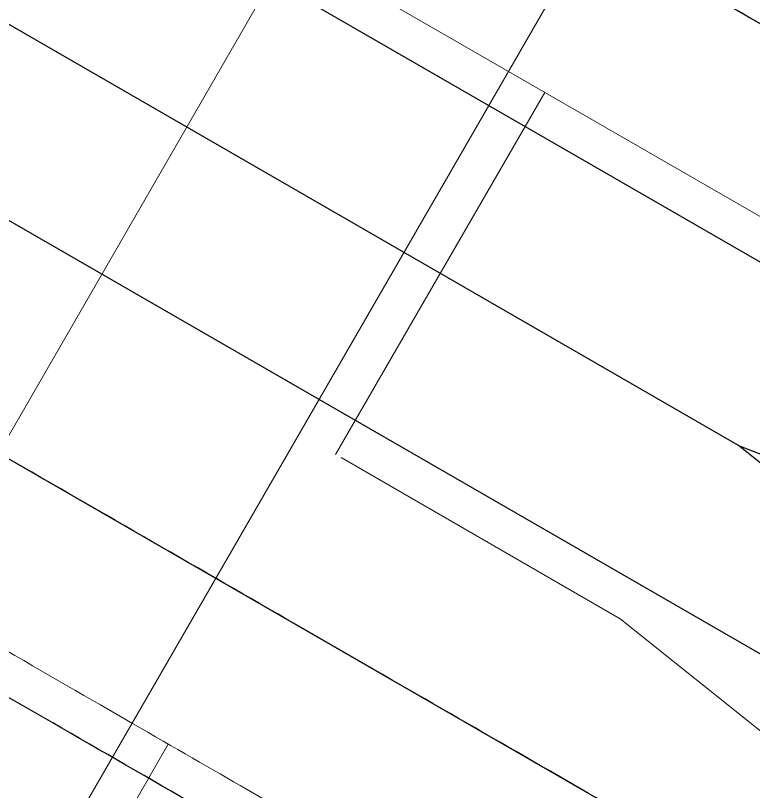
# Model space of a CAD drawing. Header units: millimetres. Extents: x 861 to 27901, y 673 to 17923.
# Drawn here: x 11291.84 to 11305.83, y 6926.47 to 6941.19 of the extents above; entities that cross this region are included whole.
import ezdxf

# ---------------------------------------------------------------- set-up
doc = ezdxf.new("R2010")
doc.units = ezdxf.units.MM
doc.header["$LTSCALE"] = 33.3
doc.linetypes.add('HIDDEN', pattern=[1.905, 1.27, -0.635])

msp = doc.modelspace()

# ---------------------------------------------------------------- linework, layer by layer
at = {"color": 7, "linetype": 'Continuous', "lineweight": 25}
for p, q in [((11230.676, 6984.496), (11326.805, 6928.996)), ((11325.365, 6925.302), (11228.198, 6981.402)), ((11224.981, 6975.83), (11322.148, 6919.73)), ((11319.67, 6916.636), (11223.541, 6972.136)), ((11305.549, 6933.029), (11244.797, 6968.104)), ((11305.549, 6933.029), (11325.365, 6925.302)), ((11322.148, 6919.73), (11305.549, 6933.029))]:
    msp.add_line(p, q, dxfattribs=at)
at = {"color": 1, "linetype": 'HIDDEN', "lineweight": 18}
for p, q in [((11307.27, 6936.613), (11247.041, 6971.386)), ((11243.076, 6964.52), (11303.305, 6929.746)), ((11280.021, 6912.978), (11306.185, 6958.295)), ((11284.141, 6910.599), (11310.305, 6955.917)), ((11297.91, 6932.862), (11301.874, 6939.728)), ((11319.67, 6916.636), (11303.305, 6929.746)), ((11292.756, 6923.935), (11294.738, 6927.368))]:
    msp.add_line(p, q, dxfattribs=at)
at = {"color": 7, "linetype": 'Continuous', "lineweight": 25}
for points in [[(11327.733, 6938.531), (11327.659, 6938.574), (11327.512, 6938.659), (11326.326, 6939.343), (11324.456, 6940.423), (11321.863, 6941.92), (11318.611, 6943.797), (11314.751, 6946.026), (11310.349, 6948.567), (11305.481, 6951.378), (11300.23, 6954.41), (11294.686, 6957.611), (11288.944, 6960.926), (11285.049, 6963.175), (11283.102, 6964.299)], [(11325.567, 6937.951), (11325.495, 6937.992), (11325.352, 6938.074), (11324.203, 6938.738), (11322.391, 6939.784), (11319.878, 6941.235), (11316.726, 6943.055), (11312.984, 6945.215), (11308.718, 6947.678), (11304, 6950.402), (11298.91, 6953.341), (11293.537, 6956.443), (11287.971, 6959.656), (11284.196, 6961.836), (11282.309, 6962.926)], [(11329.284, 6932.09), (11329.204, 6932.136), (11329.043, 6932.229), (11327.753, 6932.974), (11325.717, 6934.149), (11322.895, 6935.779), (11319.355, 6937.822), (11315.152, 6940.249), (11310.361, 6943.015), (11305.062, 6946.075), (11299.346, 6949.375), (11293.311, 6952.859), (11287.06, 6956.468), (11282.82, 6958.916), (11280.7, 6960.14)], [(11278.741, 6956.746), (11280.838, 6955.535), (11285.032, 6953.113), (11291.216, 6949.543), (11297.187, 6946.096), (11302.842, 6942.831), (11308.084, 6939.804), (11312.825, 6937.068), (11316.982, 6934.667), (11320.484, 6932.645), (11323.276, 6931.033), (11325.29, 6929.87), (11326.567, 6929.133), (11326.726, 6929.042), (11326.805, 6928.996)], [(11319.67, 6916.636), (11319.59, 6916.682), (11319.431, 6916.774), (11318.155, 6917.511), (11316.141, 6918.674), (11313.348, 6920.286), (11309.846, 6922.308), (11305.689, 6924.708), (11300.949, 6927.445), (11295.706, 6930.472), (11290.051, 6933.737), (11284.081, 6937.184), (11277.897, 6940.754), (11273.702, 6943.176), (11271.605, 6944.386)], [(11318.23, 6912.943), (11318.149, 6912.989), (11317.989, 6913.082), (11316.698, 6913.827), (11314.662, 6915.002), (11311.84, 6916.632), (11308.3, 6918.676), (11304.098, 6921.102), (11299.306, 6923.868), (11294.007, 6926.928), (11288.291, 6930.228), (11282.256, 6933.712), (11276.005, 6937.321), (11271.766, 6939.769), (11269.646, 6940.993)], [(11311.876, 6911.066), (11311.802, 6911.108), (11311.655, 6911.193), (11310.469, 6911.878), (11308.599, 6912.958), (11306.006, 6914.454), (11302.754, 6916.332), (11298.894, 6918.561), (11294.492, 6921.102), (11289.624, 6923.913), (11284.373, 6926.944), (11278.829, 6930.145), (11273.087, 6933.46), (11269.192, 6935.709), (11267.244, 6936.833)], [(11309.497, 6906.946), (11309.423, 6906.988), (11309.276, 6907.073), (11308.09, 6907.758), (11306.22, 6908.838), (11303.628, 6910.335), (11300.376, 6912.212), (11296.515, 6914.441), (11292.113, 6916.982), (11287.245, 6919.793), (11281.994, 6922.825), (11276.45, 6926.025), (11270.708, 6929.341), (11266.813, 6931.589), (11264.866, 6932.714)]]:
    msp.add_open_spline(points, degree=3, dxfattribs=at)
at = {"color": 1, "linetype": 'HIDDEN', "lineweight": 18}
for points in [[(11270.019, 6941.64), (11271.333, 6940.881), (11273.961, 6939.364), (11277.836, 6937.127), (11281.577, 6934.967), (11285.12, 6932.922), (11288.404, 6931.025), (11291.374, 6929.311), (11293.979, 6927.807), (11296.174, 6926.54), (11297.923, 6925.53), (11299.185, 6924.801), (11299.985, 6924.339), (11300.084, 6924.282), (11300.134, 6924.253)], [(11267.641, 6937.52), (11269.259, 6936.586), (11272.494, 6934.718), (11277.161, 6932.023), (11281.463, 6929.54), (11285.232, 6927.364), (11288.329, 6925.576), (11290.614, 6924.257), (11292.084, 6923.408), (11292.268, 6923.302), (11292.36, 6923.249)], [(11308.704, 6905.573), (11308.631, 6905.615), (11308.483, 6905.7), (11307.298, 6906.385), (11305.427, 6907.464), (11302.835, 6908.961), (11299.583, 6910.839), (11295.722, 6913.068), (11291.321, 6915.609), (11286.452, 6918.42), (11281.202, 6921.451), (11275.657, 6924.652), (11269.915, 6927.967), (11266.02, 6930.216), (11264.073, 6931.34)]]:
    msp.add_open_spline(points, degree=3, dxfattribs=at)

doc.saveas('drawing.dxf')
